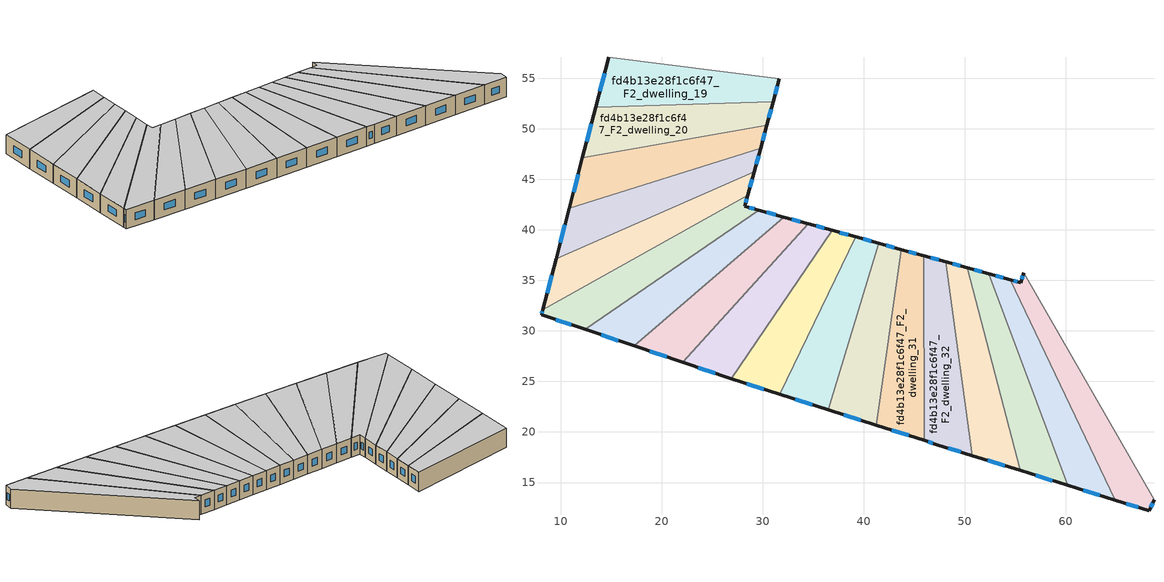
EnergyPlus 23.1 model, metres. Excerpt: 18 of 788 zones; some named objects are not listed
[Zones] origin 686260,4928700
fd4b13e28f1c6f47_F2_dwelling_19
 floor to fd4b13e28f1c6f47_F1_dwelling_19 (EU_floor_Construction): 31.64,54.94 31.02,52.65 13.46,52.11 14.77,57.09 z6
 wall outside (EU_wall_Construction): 31.02,52.65 31.64,54.94 / 14.77,57.09 13.46,52.11 z6:9
 wall to fd4b13e28f1c6f47_F2_dwelling_20 (EU_wall_Construction): 13.46,52.11 31.02,52.65 z6:9
 wall to fd4b13e28f1c6f47_F2_dwelling_18 (EU_wall_Construction): 31.64,54.94 14.77,57.09 z6:9
 window (EU_Window_Construction): 31.22,53.39 31.44,54.2 / 14.34,55.48 13.89,53.72 z6.97:8.03
 ceiling to fd4b13e28f1c6f47_F3_dwelling_19 (EU_floor_Construction): 31.02,52.65 31.64,54.94 14.77,57.09 13.46,52.11 z9
fd4b13e28f1c6f47_F2_dwelling_20
 floor to fd4b13e28f1c6f47_F1_dwelling_20 (EU_floor_Construction): 31.02,52.65 30.4,50.36 12.16,47.11 13.46,52.11 z6
 wall outside (EU_wall_Construction): 30.4,50.36 31.02,52.65 / 13.46,52.11 12.16,47.11 z6:9
 wall to fd4b13e28f1c6f47_F2_dwelling_21 (EU_wall_Construction): 12.16,47.11 30.4,50.36 z6:9
 window (EU_Window_Construction): 30.6,51.11 30.82,51.91 / 13.04,50.49 12.58,48.73 z6.97:8.03
 ceiling to fd4b13e28f1c6f47_F3_dwelling_20 (EU_floor_Construction): 30.4,50.36 31.02,52.65 13.46,52.11 12.16,47.11 z9
fd4b13e28f1c6f47_F2_dwelling_21
 floor to fd4b13e28f1c6f47_F1_dwelling_21 (EU_floor_Construction): 30.4,50.36 29.78,48.06 10.85,42.12 12.16,47.11 z6
 wall outside (EU_wall_Construction): 29.78,48.06 30.4,50.36 / 12.16,47.11 10.85,42.12 z6:9
 wall to fd4b13e28f1c6f47_F2_dwelling_22 (EU_wall_Construction): 10.85,42.12 29.78,48.06 z6:9
 window (EU_Window_Construction): 29.98,48.81 30.2,49.62 / 11.74,45.49 11.28,43.74 z6.97:8.03
 ceiling to fd4b13e28f1c6f47_F3_dwelling_21 (EU_floor_Construction): 29.78,48.06 30.4,50.36 12.16,47.11 10.85,42.12 z9
fd4b13e28f1c6f47_F2_dwelling_22
 floor to fd4b13e28f1c6f47_F1_dwelling_22 (EU_floor_Construction): 29.78,48.06 29.16,45.76 9.55,37.12 10.85,42.12 z6
 wall outside (EU_wall_Construction): 29.16,45.76 29.78,48.06 / 10.85,42.12 9.55,37.12 z6:9
 wall to fd4b13e28f1c6f47_F2_dwelling_23 (EU_wall_Construction): 9.55,37.12 29.16,45.76 z6:9
 window (EU_Window_Construction): 29.36,46.5 29.58,47.32 / 10.43,40.5 9.97,38.74 z6.97:8.03
 ceiling to fd4b13e28f1c6f47_F3_dwelling_22 (EU_floor_Construction): 29.16,45.76 29.78,48.06 10.85,42.12 9.55,37.12 z9
fd4b13e28f1c6f47_F2_dwelling_23
 floor to fd4b13e28f1c6f47_F1_dwelling_23 (EU_floor_Construction): 29.16,45.76 28.53,43.44 8.24,32.12 9.55,37.12 z6
 wall outside (EU_wall_Construction): 28.53,43.44 29.16,45.76 / 9.55,37.12 8.24,32.12 z6:9
 wall to fd4b13e28f1c6f47_F2_dwelling_24 (EU_wall_Construction): 8.24,32.12 28.53,43.44 z6:9
 window (EU_Window_Construction): 28.73,44.19 28.95,45.01 / 9.13,35.5 8.67,33.74 z6.97:8.03
 ceiling to fd4b13e28f1c6f47_F3_dwelling_23 (EU_floor_Construction): 28.53,43.44 29.16,45.76 9.55,37.12 8.24,32.12 z9
fd4b13e28f1c6f47_F2_dwelling_24
 floor to fd4b13e28f1c6f47_F1_dwelling_24 (EU_floor_Construction): 28.53,43.44 28.23,42.33 29.61,41.95 12.44,30.14 8.11,31.6 8.24,32.12 z6
 wall outside (EU_wall_Construction): 29.61,41.95 28.23,42.33 28.53,43.44 / 8.24,32.12 8.11,31.6 12.44,30.14 z6:9
 wall to fd4b13e28f1c6f47_F2_dwelling_25 (EU_wall_Construction): 12.44,30.14 29.61,41.95 z6:9
 window (EU_Window_Construction): 28.33,42.69 28.43,43.08 / 29.17,42.07 28.68,42.21 / 9.51,31.13 11.04,30.61 / 8.2,31.95 8.15,31.77 z6.97:8.03
 ceiling to fd4b13e28f1c6f47_F3_dwelling_24 (EU_floor_Construction): 29.61,41.95 28.23,42.33 28.53,43.44 8.24,32.12 8.11,31.6 12.44,30.14 z9
fd4b13e28f1c6f47_F2_dwelling_25
 floor to fd4b13e28f1c6f47_F1_dwelling_25 (EU_floor_Construction): 32.09,41.26 17.27,28.51 12.44,30.14 29.61,41.95 z6
 wall outside (EU_wall_Construction): 32.09,41.26 29.61,41.95 / 12.44,30.14 17.27,28.51 z6:9
 wall to fd4b13e28f1c6f47_F2_dwelling_26 (EU_wall_Construction): 17.27,28.51 32.09,41.26 z6:9
 window (EU_Window_Construction): 31.29,41.48 30.42,41.73 / 14.01,29.61 15.71,29.04 z6.97:8.03
 ceiling to fd4b13e28f1c6f47_F3_dwelling_25 (EU_floor_Construction): 32.09,41.26 29.61,41.95 12.44,30.14 17.27,28.51 z9
fd4b13e28f1c6f47_F2_dwelling_26
 floor to fd4b13e28f1c6f47_F1_dwelling_26 (EU_floor_Construction): 34.51,40.59 22.08,26.89 17.27,28.51 32.09,41.26 z6
 wall outside (EU_wall_Construction): 34.51,40.59 32.09,41.26 / 17.27,28.51 22.08,26.89 z6:9
 wall to fd4b13e28f1c6f47_F2_dwelling_27 (EU_wall_Construction): 22.08,26.89 34.51,40.59 z6:9
 window (EU_Window_Construction): 33.72,40.81 32.87,41.05 / 18.83,27.99 20.52,27.42 z6.97:8.03
 ceiling to fd4b13e28f1c6f47_F3_dwelling_26 (EU_floor_Construction): 22.08,26.89 34.51,40.59 32.09,41.26 17.27,28.51 z9
fd4b13e28f1c6f47_F2_dwelling_27
 floor to fd4b13e28f1c6f47_F1_dwelling_27 (EU_floor_Construction): 36.87,39.94 26.87,25.29 22.08,26.89 34.51,40.59 z6
 wall outside (EU_wall_Construction): 36.87,39.94 34.51,40.59 / 22.08,26.89 26.87,25.29 z6:9
 wall to fd4b13e28f1c6f47_F2_dwelling_28 (EU_wall_Construction): 26.87,25.29 36.87,39.94 z6:9
 window (EU_Window_Construction): 36.1,40.15 35.27,40.38 / 23.63,26.37 25.32,25.81 z6.97:8.03
 ceiling to fd4b13e28f1c6f47_F3_dwelling_27 (EU_floor_Construction): 26.87,25.29 36.87,39.94 34.51,40.59 22.08,26.89 z9
fd4b13e28f1c6f47_F2_dwelling_28
 floor to fd4b13e28f1c6f47_F1_dwelling_28 (EU_floor_Construction): 39.19,39.3 31.67,23.75 26.88,25.28 26.87,25.29 36.87,39.94 z6
 wall outside (EU_wall_Construction): 39.19,39.3 36.87,39.94 / 26.87,25.29 26.88,25.28 31.67,23.75 z6:9
 wall to fd4b13e28f1c6f47_F2_dwelling_29 (EU_wall_Construction): 31.67,23.75 39.19,39.3 z6:9
 window (EU_Window_Construction): 38.44,39.51 37.62,39.73 / 28.43,24.78 30.12,24.24 z6.97:8.03
 ceiling to fd4b13e28f1c6f47_F3_dwelling_28 (EU_floor_Construction): 31.67,23.75 39.19,39.3 36.87,39.94 26.87,25.29 26.88,25.28 z9
fd4b13e28f1c6f47_F2_dwelling_29
 floor to fd4b13e28f1c6f47_F1_dwelling_29 (EU_floor_Construction): 41.47,38.67 36.46,22.21 31.67,23.75 39.19,39.3 z6
 wall outside (EU_wall_Construction): 41.47,38.67 39.19,39.3 / 31.67,23.75 36.46,22.21 z6:9
 wall to fd4b13e28f1c6f47_F2_dwelling_30 (EU_wall_Construction): 36.46,22.21 41.47,38.67 z6:9
 window (EU_Window_Construction): 40.73,38.87 39.93,39.1 / 33.23,23.25 34.91,22.71 z6.97:8.03
 ceiling to fd4b13e28f1c6f47_F3_dwelling_29 (EU_floor_Construction): 36.46,22.21 41.47,38.67 39.19,39.3 31.67,23.75 z9
fd4b13e28f1c6f47_F2_dwelling_30
 floor to fd4b13e28f1c6f47_F1_dwelling_30 (EU_floor_Construction): 43.71,38.05 41.23,20.68 36.46,22.21 41.47,38.67 z6
 wall outside (EU_wall_Construction): 43.71,38.05 41.47,38.67 / 36.46,22.21 41.23,20.68 z6:9
 wall to fd4b13e28f1c6f47_F2_dwelling_31 (EU_wall_Construction): 41.23,20.68 43.71,38.05 z6:9
 window (EU_Window_Construction): 42.99,38.25 42.2,38.47 / 38.01,21.72 39.69,21.18 z6.97:8.03
 ceiling to fd4b13e28f1c6f47_F3_dwelling_30 (EU_floor_Construction): 41.23,20.68 43.71,38.05 41.47,38.67 36.46,22.21 z9
fd4b13e28f1c6f47_F2_dwelling_31
 floor to fd4b13e28f1c6f47_F1_dwelling_31 (EU_floor_Construction): 45.92,37.44 45.99,19.16 41.23,20.68 43.71,38.05 z6
 wall outside (EU_wall_Construction): 45.92,37.44 43.71,38.05 / 41.23,20.68 45.99,19.16 z6:9
 wall to fd4b13e28f1c6f47_F2_dwelling_32 (EU_wall_Construction): 45.99,19.16 45.92,37.44 z6:9
 window (EU_Window_Construction): 45.21,37.64 44.43,37.85 / 42.78,20.19 44.45,19.65 z6.97:8.03
 ceiling to fd4b13e28f1c6f47_F3_dwelling_31 (EU_floor_Construction): 45.99,19.16 45.92,37.44 43.71,38.05 41.23,20.68 z9
fd4b13e28f1c6f47_F2_dwelling_32
 floor to fd4b13e28f1c6f47_F1_dwelling_32 (EU_floor_Construction): 48.1,36.83 50.73,17.67 47.24,18.76 45.99,19.16 45.92,37.44 z6
 wall outside (EU_wall_Construction): 48.1,36.83 45.92,37.44 / 45.99,19.16 47.24,18.76 50.73,17.67 z6:9
 wall to fd4b13e28f1c6f47_F2_dwelling_33 (EU_wall_Construction): 50.73,17.67 48.1,36.83 z6:9
 window (EU_Window_Construction): 47.39,37.03 46.63,37.24 / 48.37,18.41 49.6,18.02 / 46.4,19.03 46.83,18.89 z6.97:8.03
 ceiling to fd4b13e28f1c6f47_F3_dwelling_32 (EU_floor_Construction): 50.73,17.67 48.1,36.83 45.92,37.44 45.99,19.16 47.24,18.76 z9
fd4b13e28f1c6f47_F2_dwelling_33
 floor to fd4b13e28f1c6f47_F1_dwelling_33 (EU_floor_Construction): 50.25,36.24 55.46,16.19 50.73,17.67 48.1,36.83 z6
 wall outside (EU_wall_Construction): 50.25,36.24 48.1,36.83 / 50.73,17.67 55.46,16.19 z6:9
 wall to fd4b13e28f1c6f47_F2_dwelling_34 (EU_wall_Construction): 55.46,16.19 50.25,36.24 z6:9
 window (EU_Window_Construction): 49.55,36.43 48.8,36.64 / 52.26,17.19 53.93,16.67 z6.97:8.03
 ceiling to fd4b13e28f1c6f47_F3_dwelling_33 (EU_floor_Construction): 55.46,16.19 50.25,36.24 48.1,36.83 50.73,17.67 z9
fd4b13e28f1c6f47_F2_dwelling_34
 floor to fd4b13e28f1c6f47_F1_dwelling_34 (EU_floor_Construction): 52.37,35.65 60.17,14.72 55.46,16.19 50.25,36.24 z6
 wall outside (EU_wall_Construction): 52.37,35.65 50.25,36.24 / 55.46,16.19 60.17,14.72 z6:9
 wall to fd4b13e28f1c6f47_F2_dwelling_35 (EU_wall_Construction): 60.17,14.72 52.37,35.65 z6:9
 window (EU_Window_Construction): 51.68,35.84 50.94,36.05 / 56.99,15.71 58.65,15.19 z6.97:8.03
 ceiling to fd4b13e28f1c6f47_F3_dwelling_34 (EU_floor_Construction): 60.17,14.72 52.37,35.65 50.25,36.24 55.46,16.19 z9
fd4b13e28f1c6f47_F2_dwelling_35
 floor to fd4b13e28f1c6f47_F1_dwelling_35 (EU_floor_Construction): 54.47,35.08 64.88,13.25 60.17,14.72 52.37,35.65 z6
 wall outside (EU_wall_Construction): 54.47,35.08 52.37,35.65 / 60.17,14.72 64.88,13.25 z6:9
 wall to fd4b13e28f1c6f47_F2_dwelling_36 (EU_wall_Construction): 64.88,13.25 54.47,35.08 z6:9
 window (EU_Window_Construction): 53.79,35.26 53.05,35.47 / 61.7,14.24 63.35,13.72 z6.97:8.03
 ceiling to fd4b13e28f1c6f47_F3_dwelling_35 (EU_floor_Construction): 64.88,13.25 54.47,35.08 52.37,35.65 60.17,14.72 z9
fd4b13e28f1c6f47_F2_dwelling_36
 floor to fd4b13e28f1c6f47_F1_dwelling_36 (EU_floor_Construction): 55.82,35.76 68.71,13.31 68.26,12.19 64.88,13.25 54.47,35.08 55.54,34.78 z6
 wall outside (EU_wall_Construction): 55.82,35.76 55.54,34.78 54.47,35.08 / 64.88,13.25 68.26,12.19 68.71,13.31 z6:9
 wall to fd4b13e28f1c6f47_F2_dwelling_37 (EU_wall_Construction): 68.71,13.31 55.82,35.76 z6:9
 window (EU_Window_Construction): 55.19,34.87 54.82,34.98 / 55.73,35.44 55.63,35.1 / 68.4,12.55 68.56,12.94 / 65.97,12.9 67.16,12.53 z6.97:8.03
 ceiling to fd4b13e28f1c6f47_F3_dwelling_36 (EU_floor_Construction): 68.26,12.19 68.71,13.31 55.82,35.76 55.54,34.78 54.47,35.08 64.88,13.25 z9
[Building]
EU S2 Campaign: North Axis=0; Terrain=City; Solar Distribution=FullExterior
[Site:Location]
Bologna: Latitude=44.5; Longitude=11.25; Time Zone=1; Elevation=37
[SizingPeriod:WeatherFileDays]
AnnualSizingPeriod: Begin Month=1; Begin Day of Month=1; End Month=12; End Day of Month=31; Day of Week for Start Day=Monday; Use Weather File Daylight Saving Period=No; Use Weather File Rain and Snow Indicators=No
[MATERIAL]
EU_InternalMass_Material: Roughness=MediumRough; Thickness=0.1; Conductivity=1; Density=1800; Specific Heat=900; Thermal Absorptance=0.9; Solar Absorptance=0.7; Visible Absorptance=0.7
[MATERIAL:NOMASS] Roughness=MediumRough; Thermal Absorptance=0.9; Solar Absorptance=0.7; Visible Absorptance=0.7
Name | Thermal Resistance
EU_wall_NoMass | 0.779417
EU_floor_NoMass | 0.588222
[WINDOWMATERIAL:SIMPLEGLAZINGSYSTEM]
EU_Window_SimpleGlazing: UFactor=5.16242; Solar Heat Gain Coefficient=0.85; Visible Transmittance=0.85
[CONSTRUCTION]
EU_wall_Construction: EU_wall_NoMass
EU_floor_Construction: EU_floor_NoMass
EU_Window_Construction: EU_Window_SimpleGlazing
EU_InternalMass_Construction: EU_InternalMass_Material
[ZONE] Type=1; Multiplier=1; Ceiling Height=autocalculate; Floor Area=autocalculate; Part of Total Floor Area=Yes
Name | Volume
fd4b13e28f1c6f47_F2_dwelling_19 | 190.083
fd4b13e28f1c6f47_F2_dwelling_20 | 190.099
fd4b13e28f1c6f47_F2_dwelling_21 | 190.107
fd4b13e28f1c6f47_F2_dwelling_22 | 190.009
fd4b13e28f1c6f47_F2_dwelling_23 | 190.061
fd4b13e28f1c6f47_F2_dwelling_24 | 190.151
fd4b13e28f1c6f47_F2_dwelling_25 | 190.067
fd4b13e28f1c6f47_F2_dwelling_26 | 190.097
fd4b13e28f1c6f47_F2_dwelling_27; fd4b13e28f1c6f47_F2_dwelling_33 | 190.036
fd4b13e28f1c6f47_F2_dwelling_28 | 190.102
fd4b13e28f1c6f47_F2_dwelling_29 | 190.104
fd4b13e28f1c6f47_F2_dwelling_30; fd4b13e28f1c6f47_F2_dwelling_35 | 190.066
fd4b13e28f1c6f47_F2_dwelling_31 | 190.051
fd4b13e28f1c6f47_F2_dwelling_32 | 190.124
fd4b13e28f1c6f47_F2_dwelling_34 | 190.133
fd4b13e28f1c6f47_F2_dwelling_36 | 190.072
[INTERNALMASS] Construction=EU_InternalMass_Construction
Name | Zone or ZoneList | Surface Area
fd4b13e28f1c6f47_F2_dwelling_19_EU_InternalMass | fd4b13e28f1c6f47_F2_dwelling_19 | 63.3607
fd4b13e28f1c6f47_F2_dwelling_20_EU_InternalMass | fd4b13e28f1c6f47_F2_dwelling_20 | 63.3665
fd4b13e28f1c6f47_F2_dwelling_21_EU_InternalMass | fd4b13e28f1c6f47_F2_dwelling_21 | 63.3688
fd4b13e28f1c6f47_F2_dwelling_22_EU_InternalMass | fd4b13e28f1c6f47_F2_dwelling_22 | 63.3363
fd4b13e28f1c6f47_F2_dwelling_23_EU_InternalMass | fd4b13e28f1c6f47_F2_dwelling_23 | 63.3534
fd4b13e28f1c6f47_F2_dwelling_24_EU_InternalMass | fd4b13e28f1c6f47_F2_dwelling_24 | 63.3839
fd4b13e28f1c6f47_F2_dwelling_25_EU_InternalMass | fd4b13e28f1c6f47_F2_dwelling_25 | 63.3559
fd4b13e28f1c6f47_F2_dwelling_26_EU_InternalMass | fd4b13e28f1c6f47_F2_dwelling_26 | 63.3656
fd4b13e28f1c6f47_F2_dwelling_27_EU_InternalMass | fd4b13e28f1c6f47_F2_dwelling_27 | 63.3448
fd4b13e28f1c6f47_F2_dwelling_28_EU_InternalMass | fd4b13e28f1c6f47_F2_dwelling_28 | 63.3676
fd4b13e28f1c6f47_F2_dwelling_29_EU_InternalMass | fd4b13e28f1c6f47_F2_dwelling_29 | 63.368
fd4b13e28f1c6f47_F2_dwelling_30_EU_InternalMass | fd4b13e28f1c6f47_F2_dwelling_30 | 63.3553
fd4b13e28f1c6f47_F2_dwelling_31_EU_InternalMass | fd4b13e28f1c6f47_F2_dwelling_31 | 63.3502
fd4b13e28f1c6f47_F2_dwelling_32_EU_InternalMass | fd4b13e28f1c6f47_F2_dwelling_32 | 63.3744
fd4b13e28f1c6f47_F2_dwelling_33_EU_InternalMass | fd4b13e28f1c6f47_F2_dwelling_33 | 63.3453
fd4b13e28f1c6f47_F2_dwelling_34_EU_InternalMass | fd4b13e28f1c6f47_F2_dwelling_34 | 63.3781
fd4b13e28f1c6f47_F2_dwelling_35_EU_InternalMass | fd4b13e28f1c6f47_F2_dwelling_35 | 63.3555
fd4b13e28f1c6f47_F2_dwelling_36_EU_InternalMass | fd4b13e28f1c6f47_F2_dwelling_36 | 63.3573
[OTHEREQUIPMENT] Fuel Type=Electricity; Design Level Calculation Method=Watts/Area; Power per Zone Floor Area=1; Fraction Latent=0; Fraction Radiant=0; Fraction Lost=0; Carbon Dioxide Generation Rate=0; EndUse Subcategory=EU_Step8_InternalGains
Name | Zone or ZoneList or Space or SpaceList | Schedule
EU_Step8_InternalGain_fd4b13e28f1c6f47_F2_dwelling_19_f000 | fd4b13e28f1c6f47_F2_dwelling_19 | EU_Step8_GainSchedule_fd4b13e28f1c6f47_F2_dwelling_19_f000
EU_Step8_InternalGain_fd4b13e28f1c6f47_F2_dwelling_20_f000 | fd4b13e28f1c6f47_F2_dwelling_20 | EU_Step8_GainSchedule_fd4b13e28f1c6f47_F2_dwelling_20_f000
EU_Step8_InternalGain_fd4b13e28f1c6f47_F2_dwelling_21_f000 | fd4b13e28f1c6f47_F2_dwelling_21 | EU_Step8_GainSchedule_fd4b13e28f1c6f47_F2_dwelling_21_f000
EU_Step8_InternalGain_fd4b13e28f1c6f47_F2_dwelling_22_f000 | fd4b13e28f1c6f47_F2_dwelling_22 | EU_Step8_GainSchedule_fd4b13e28f1c6f47_F2_dwelling_22_f000
EU_Step8_InternalGain_fd4b13e28f1c6f47_F2_dwelling_23_f000 | fd4b13e28f1c6f47_F2_dwelling_23 | EU_Step8_GainSchedule_fd4b13e28f1c6f47_F2_dwelling_23_f000
EU_Step8_InternalGain_fd4b13e28f1c6f47_F2_dwelling_24_f000 | fd4b13e28f1c6f47_F2_dwelling_24 | EU_Step8_GainSchedule_fd4b13e28f1c6f47_F2_dwelling_24_f000
EU_Step8_InternalGain_fd4b13e28f1c6f47_F2_dwelling_25_f000 | fd4b13e28f1c6f47_F2_dwelling_25 | EU_Step8_GainSchedule_fd4b13e28f1c6f47_F2_dwelling_25_f000
EU_Step8_InternalGain_fd4b13e28f1c6f47_F2_dwelling_26_f000 | fd4b13e28f1c6f47_F2_dwelling_26 | EU_Step8_GainSchedule_fd4b13e28f1c6f47_F2_dwelling_26_f000
EU_Step8_InternalGain_fd4b13e28f1c6f47_F2_dwelling_27_f000 | fd4b13e28f1c6f47_F2_dwelling_27 | EU_Step8_GainSchedule_fd4b13e28f1c6f47_F2_dwelling_27_f000
EU_Step8_InternalGain_fd4b13e28f1c6f47_F2_dwelling_28_f000 | fd4b13e28f1c6f47_F2_dwelling_28 | EU_Step8_GainSchedule_fd4b13e28f1c6f47_F2_dwelling_28_f000
EU_Step8_InternalGain_fd4b13e28f1c6f47_F2_dwelling_29_f000 | fd4b13e28f1c6f47_F2_dwelling_29 | EU_Step8_GainSchedule_fd4b13e28f1c6f47_F2_dwelling_29_f000
EU_Step8_InternalGain_fd4b13e28f1c6f47_F2_dwelling_30_f000 | fd4b13e28f1c6f47_F2_dwelling_30 | EU_Step8_GainSchedule_fd4b13e28f1c6f47_F2_dwelling_30_f000
EU_Step8_InternalGain_fd4b13e28f1c6f47_F2_dwelling_31_f000 | fd4b13e28f1c6f47_F2_dwelling_31 | EU_Step8_GainSchedule_fd4b13e28f1c6f47_F2_dwelling_31_f000
EU_Step8_InternalGain_fd4b13e28f1c6f47_F2_dwelling_32_f000 | fd4b13e28f1c6f47_F2_dwelling_32 | EU_Step8_GainSchedule_fd4b13e28f1c6f47_F2_dwelling_32_f000
EU_Step8_InternalGain_fd4b13e28f1c6f47_F2_dwelling_33_f000 | fd4b13e28f1c6f47_F2_dwelling_33 | EU_Step8_GainSchedule_fd4b13e28f1c6f47_F2_dwelling_33_f000
EU_Step8_InternalGain_fd4b13e28f1c6f47_F2_dwelling_34_f000 | fd4b13e28f1c6f47_F2_dwelling_34 | EU_Step8_GainSchedule_fd4b13e28f1c6f47_F2_dwelling_34_f000
EU_Step8_InternalGain_fd4b13e28f1c6f47_F2_dwelling_35_f000 | fd4b13e28f1c6f47_F2_dwelling_35 | EU_Step8_GainSchedule_fd4b13e28f1c6f47_F2_dwelling_35_f000
EU_Step8_InternalGain_fd4b13e28f1c6f47_F2_dwelling_36_f000 | fd4b13e28f1c6f47_F2_dwelling_36 | EU_Step8_GainSchedule_fd4b13e28f1c6f47_F2_dwelling_36_f000
[ZONEVENTILATION:DESIGNFLOWRATE] Schedule=EU_AlwaysOn; Design Flow Rate Calculation Method=AirChanges/Hour; Air Changes per Hour=0.712058; Ventilation Type=Natural; Fan Pressure Rise=0; Fan Total Efficiency=1; Constant Term Coefficient=1; Temperature Term Coefficient=0; Velocity Term Coefficient=0; Velocity Squared Term Coefficient=0; Minimum Indoor Temperature=-100; Maximum Indoor Temperature=100; Delta Temperature=-100; Minimum Outdoor Temperature=-100; Maximum Outdoor Temperature=100; Maximum Wind Speed=40
Name | Zone or ZoneList or Space or SpaceList
EU_ConstantAir_fd4b13e28f1c6f47_F2_dwelling_19 | fd4b13e28f1c6f47_F2_dwelling_19
EU_ConstantAir_fd4b13e28f1c6f47_F2_dwelling_20 | fd4b13e28f1c6f47_F2_dwelling_20
EU_ConstantAir_fd4b13e28f1c6f47_F2_dwelling_21 | fd4b13e28f1c6f47_F2_dwelling_21
EU_ConstantAir_fd4b13e28f1c6f47_F2_dwelling_22 | fd4b13e28f1c6f47_F2_dwelling_22
EU_ConstantAir_fd4b13e28f1c6f47_F2_dwelling_23 | fd4b13e28f1c6f47_F2_dwelling_23
EU_ConstantAir_fd4b13e28f1c6f47_F2_dwelling_24 | fd4b13e28f1c6f47_F2_dwelling_24
EU_ConstantAir_fd4b13e28f1c6f47_F2_dwelling_25 | fd4b13e28f1c6f47_F2_dwelling_25
EU_ConstantAir_fd4b13e28f1c6f47_F2_dwelling_26 | fd4b13e28f1c6f47_F2_dwelling_26
EU_ConstantAir_fd4b13e28f1c6f47_F2_dwelling_27 | fd4b13e28f1c6f47_F2_dwelling_27
EU_ConstantAir_fd4b13e28f1c6f47_F2_dwelling_28 | fd4b13e28f1c6f47_F2_dwelling_28
EU_ConstantAir_fd4b13e28f1c6f47_F2_dwelling_29 | fd4b13e28f1c6f47_F2_dwelling_29
EU_ConstantAir_fd4b13e28f1c6f47_F2_dwelling_30 | fd4b13e28f1c6f47_F2_dwelling_30
EU_ConstantAir_fd4b13e28f1c6f47_F2_dwelling_31 | fd4b13e28f1c6f47_F2_dwelling_31
EU_ConstantAir_fd4b13e28f1c6f47_F2_dwelling_32 | fd4b13e28f1c6f47_F2_dwelling_32
EU_ConstantAir_fd4b13e28f1c6f47_F2_dwelling_33 | fd4b13e28f1c6f47_F2_dwelling_33
EU_ConstantAir_fd4b13e28f1c6f47_F2_dwelling_34 | fd4b13e28f1c6f47_F2_dwelling_34
EU_ConstantAir_fd4b13e28f1c6f47_F2_dwelling_35 | fd4b13e28f1c6f47_F2_dwelling_35
EU_ConstantAir_fd4b13e28f1c6f47_F2_dwelling_36 | fd4b13e28f1c6f47_F2_dwelling_36
[HVACTEMPLATE:ZONE:IDEALLOADSAIRSYSTEM] System Availability Schedule=EU_AlwaysOn; Maximum Heating Supply Air Temperature=50; Minimum Cooling Supply Air Temperature=13; Maximum Heating Supply Air Humidity Ratio=0.0156; Minimum Cooling Supply Air Humidity Ratio=0.0077; Heating Limit=NoLimit; Cooling Limit=NoLimit; Heating Availability Schedule=EU_AlwaysOn; Cooling Availability Schedule=EU_CoolingOff; Dehumidification Control Type=ConstantSensibleHeatRatio; Cooling Sensible Heat Ratio=0.7; Dehumidification Setpoint=60; Humidification Control Type=None; Humidification Setpoint=30; Outdoor Air Method=None; Outdoor Air Flow Rate per Person=0.00944; Outdoor Air Flow Rate per Zone Floor Area=0; Outdoor Air Flow Rate per Zone=0; Demand Controlled Ventilation Type=None; Outdoor Air Economizer Type=NoEconomizer; Heat Recovery Type=None; Sensible Heat Recovery Effectiveness=0.7; Latent Heat Recovery Effectiveness=0.65
Name | Template Thermostat
fd4b13e28f1c6f47_F2_dwelling_19 | EU_HeatOnly_fd4b13e28f1c6f47_F2_dwelling_19
fd4b13e28f1c6f47_F2_dwelling_20 | EU_HeatOnly_fd4b13e28f1c6f47_F2_dwelling_20
fd4b13e28f1c6f47_F2_dwelling_21 | EU_HeatOnly_fd4b13e28f1c6f47_F2_dwelling_21
fd4b13e28f1c6f47_F2_dwelling_22 | EU_HeatOnly_fd4b13e28f1c6f47_F2_dwelling_22
fd4b13e28f1c6f47_F2_dwelling_23 | EU_HeatOnly_fd4b13e28f1c6f47_F2_dwelling_23
fd4b13e28f1c6f47_F2_dwelling_24 | EU_HeatOnly_fd4b13e28f1c6f47_F2_dwelling_24
fd4b13e28f1c6f47_F2_dwelling_25 | EU_HeatOnly_fd4b13e28f1c6f47_F2_dwelling_25
fd4b13e28f1c6f47_F2_dwelling_26 | EU_HeatOnly_fd4b13e28f1c6f47_F2_dwelling_26
fd4b13e28f1c6f47_F2_dwelling_27 | EU_HeatOnly_fd4b13e28f1c6f47_F2_dwelling_27
fd4b13e28f1c6f47_F2_dwelling_28 | EU_HeatOnly_fd4b13e28f1c6f47_F2_dwelling_28
fd4b13e28f1c6f47_F2_dwelling_29 | EU_HeatOnly_fd4b13e28f1c6f47_F2_dwelling_29
fd4b13e28f1c6f47_F2_dwelling_30 | EU_HeatOnly_fd4b13e28f1c6f47_F2_dwelling_30
fd4b13e28f1c6f47_F2_dwelling_31 | EU_HeatOnly_fd4b13e28f1c6f47_F2_dwelling_31
fd4b13e28f1c6f47_F2_dwelling_32 | EU_HeatOnly_fd4b13e28f1c6f47_F2_dwelling_32
fd4b13e28f1c6f47_F2_dwelling_33 | EU_HeatOnly_fd4b13e28f1c6f47_F2_dwelling_33
fd4b13e28f1c6f47_F2_dwelling_34 | EU_HeatOnly_fd4b13e28f1c6f47_F2_dwelling_34
fd4b13e28f1c6f47_F2_dwelling_35 | EU_HeatOnly_fd4b13e28f1c6f47_F2_dwelling_35
fd4b13e28f1c6f47_F2_dwelling_36 | EU_HeatOnly_fd4b13e28f1c6f47_F2_dwelling_36
[SIZING:ZONE] Zone Cooling Design Supply Air Temperature Input Method=SupplyAirTemperature; Zone Cooling Design Supply Air Temperature=13; Zone Heating Design Supply Air Temperature Input Method=SupplyAirTemperature; Zone Heating Design Supply Air Temperature=50; Zone Cooling Design Supply Air Humidity Ratio=0.008; Zone Heating Design Supply Air Humidity Ratio=0.008; Cooling Design Air Flow Method=DesignDay; Cooling Design Air Flow Rate=0; Cooling Minimum Air Flow per Zone Floor Area=0.000762; Cooling Minimum Air Flow=0; Cooling Minimum Air Flow Fraction=0.2; Heating Design Air Flow Method=DesignDay; Heating Design Air Flow Rate=0; Heating Maximum Air Flow per Zone Floor Area=0.002032; Heating Maximum Air Flow=0.141576; Heating Maximum Air Flow Fraction=0.3; Account for Dedicated Outdoor Air System=No; Dedicated Outdoor Air System Control Strategy=NeutralSupplyAir; Dedicated Outdoor Air Low Setpoint Temperature for Design=autosize; Dedicated Outdoor Air High Setpoint Temperature for Design=autosize; Zone Load Sizing Method=Sensible Load Only No Latent Load; Zone Latent Cooling Design Supply Air Humidity Ratio Input Method=HumidityRatioDifference; Zone Cooling Design Supply Air Humidity Ratio Difference=0.005; Zone Latent Heating Design Supply Air Humidity Ratio Input Method=HumidityRatioDifference; Zone Humidification Design Supply Air Humidity Ratio Difference=0.005
fd4b13e28f1c6f47_F2_dwelling_19; fd4b13e28f1c6f47_F2_dwelling_20; fd4b13e28f1c6f47_F2_dwelling_21; fd4b13e28f1c6f47_F2_dwelling_22; fd4b13e28f1c6f47_F2_dwelling_23; fd4b13e28f1c6f47_F2_dwelling_24; fd4b13e28f1c6f47_F2_dwelling_25; fd4b13e28f1c6f47_F2_dwelling_26; fd4b13e28f1c6f47_F2_dwelling_27; fd4b13e28f1c6f47_F2_dwelling_28; fd4b13e28f1c6f47_F2_dwelling_29; fd4b13e28f1c6f47_F2_dwelling_30; fd4b13e28f1c6f47_F2_dwelling_31; fd4b13e28f1c6f47_F2_dwelling_32; fd4b13e28f1c6f47_F2_dwelling_33; fd4b13e28f1c6f47_F2_dwelling_34; fd4b13e28f1c6f47_F2_dwelling_35; fd4b13e28f1c6f47_F2_dwelling_36
[SCHEDULE:CONSTANT]
Name | Hourly Value
EU_AlwaysOn | 1
EU_CoolingOff | 0
[SCHEDULE:FILE] Column Number=1; Rows to Skip at Top=0; Number of Hours of Data=8760; Column Separator=Comma; Interpolate to Timestep=No; Minutes per Item=60; Adjust Schedule for Daylight Savings=Yes
Name | File
EU_Step8_GainSchedule_fd4b13e28f1c6f47_F2_dwelling_19_f000 | ../../schedules/fd4b13e28f1c6f47/fd4b13e28f1c6f47_F2_dwelling_19_f000_gain.csv
EU_Step8_GainSchedule_fd4b13e28f1c6f47_F2_dwelling_20_f000 | ../../schedules/fd4b13e28f1c6f47/fd4b13e28f1c6f47_F2_dwelling_20_f000_gain.csv
EU_Step8_GainSchedule_fd4b13e28f1c6f47_F2_dwelling_21_f000 | ../../schedules/fd4b13e28f1c6f47/fd4b13e28f1c6f47_F2_dwelling_21_f000_gain.csv
EU_Step8_GainSchedule_fd4b13e28f1c6f47_F2_dwelling_22_f000 | ../../schedules/fd4b13e28f1c6f47/fd4b13e28f1c6f47_F2_dwelling_22_f000_gain.csv
EU_Step8_GainSchedule_fd4b13e28f1c6f47_F2_dwelling_23_f000 | ../../schedules/fd4b13e28f1c6f47/fd4b13e28f1c6f47_F2_dwelling_23_f000_gain.csv
EU_Step8_GainSchedule_fd4b13e28f1c6f47_F2_dwelling_24_f000 | ../../schedules/fd4b13e28f1c6f47/fd4b13e28f1c6f47_F2_dwelling_24_f000_gain.csv
EU_Step8_GainSchedule_fd4b13e28f1c6f47_F2_dwelling_25_f000 | ../../schedules/fd4b13e28f1c6f47/fd4b13e28f1c6f47_F2_dwelling_25_f000_gain.csv
EU_Step8_GainSchedule_fd4b13e28f1c6f47_F2_dwelling_26_f000 | ../../schedules/fd4b13e28f1c6f47/fd4b13e28f1c6f47_F2_dwelling_26_f000_gain.csv
EU_Step8_GainSchedule_fd4b13e28f1c6f47_F2_dwelling_27_f000 | ../../schedules/fd4b13e28f1c6f47/fd4b13e28f1c6f47_F2_dwelling_27_f000_gain.csv
EU_Step8_GainSchedule_fd4b13e28f1c6f47_F2_dwelling_28_f000 | ../../schedules/fd4b13e28f1c6f47/fd4b13e28f1c6f47_F2_dwelling_28_f000_gain.csv
EU_Step8_GainSchedule_fd4b13e28f1c6f47_F2_dwelling_29_f000 | ../../schedules/fd4b13e28f1c6f47/fd4b13e28f1c6f47_F2_dwelling_29_f000_gain.csv
EU_Step8_GainSchedule_fd4b13e28f1c6f47_F2_dwelling_30_f000 | ../../schedules/fd4b13e28f1c6f47/fd4b13e28f1c6f47_F2_dwelling_30_f000_gain.csv
EU_Step8_GainSchedule_fd4b13e28f1c6f47_F2_dwelling_31_f000 | ../../schedules/fd4b13e28f1c6f47/fd4b13e28f1c6f47_F2_dwelling_31_f000_gain.csv
EU_Step8_GainSchedule_fd4b13e28f1c6f47_F2_dwelling_32_f000 | ../../schedules/fd4b13e28f1c6f47/fd4b13e28f1c6f47_F2_dwelling_32_f000_gain.csv
EU_Step8_GainSchedule_fd4b13e28f1c6f47_F2_dwelling_33_f000 | ../../schedules/fd4b13e28f1c6f47/fd4b13e28f1c6f47_F2_dwelling_33_f000_gain.csv
EU_Step8_GainSchedule_fd4b13e28f1c6f47_F2_dwelling_34_f000 | ../../schedules/fd4b13e28f1c6f47/fd4b13e28f1c6f47_F2_dwelling_34_f000_gain.csv
EU_Step8_GainSchedule_fd4b13e28f1c6f47_F2_dwelling_35_f000 | ../../schedules/fd4b13e28f1c6f47/fd4b13e28f1c6f47_F2_dwelling_35_f000_gain.csv
EU_Step8_GainSchedule_fd4b13e28f1c6f47_F2_dwelling_36_f000 | ../../schedules/fd4b13e28f1c6f47/fd4b13e28f1c6f47_F2_dwelling_36_f000_gain.csv
